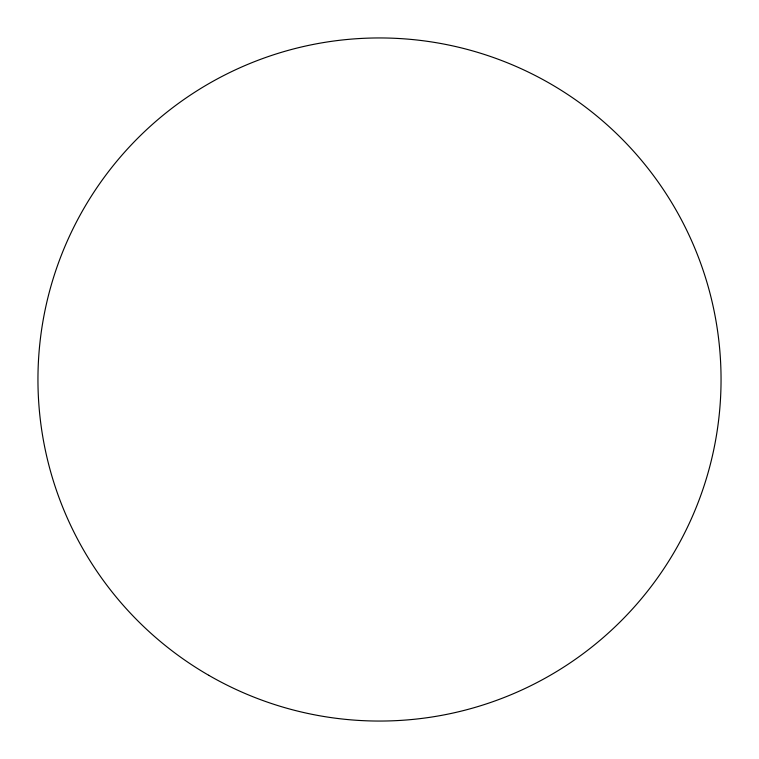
<?xml version="1.0" encoding="UTF-8"?>
<svg xmlns="http://www.w3.org/2000/svg" width="759" height="759" viewBox="0 0 759 759"><rect width="100%" height="100%" fill="white"/><g stroke="black" fill="none" stroke-linecap="round" stroke-linejoin="round"><path stroke-width="1.14" d="M208.725 675.292A341.55 341.55 0 0 0 721.05 379.5A341.55 341.55 0 0 0 208.725 83.708A341.55 341.55 0 0 0 208.725 675.292"/></g></svg>
